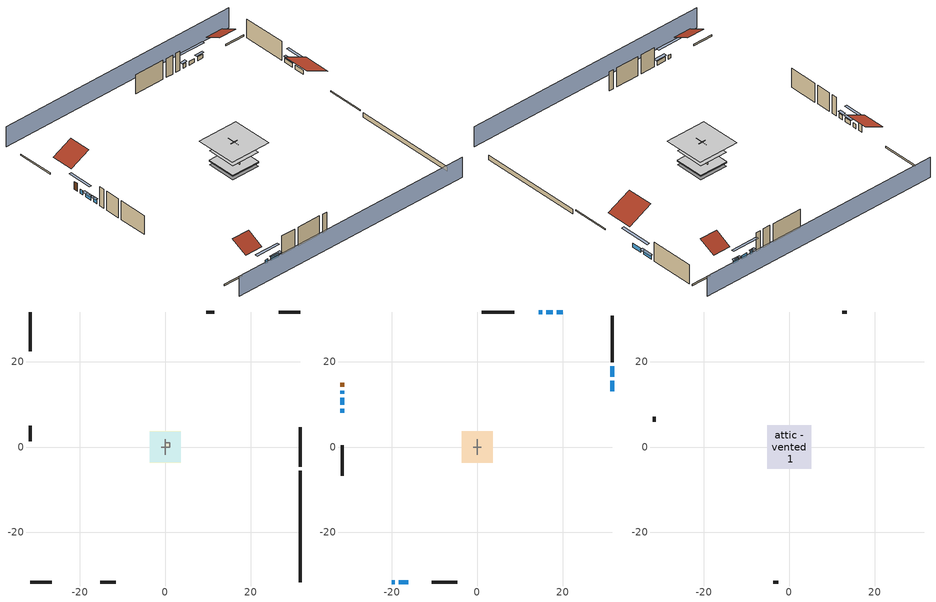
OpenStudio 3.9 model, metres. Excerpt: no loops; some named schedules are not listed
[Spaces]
garage 1
 floor foundation (Slab1 construction): -3.66,-3.66 -3.66,3.66 3.66,3.66 3.66,-3.66 z0
 wall outside (Wall1 construction): -15.26,-31.61 -11.6,-31.61 z0.3:5.18
 wall outside (Wall2 construction): -31.61,4.95 -31.61,1.29 z0.3:5.18
 wall outside (Wall12 construction): 11.47,31.61 9.64,31.61 z0.3:5.18
 wall to conditioned space 1 (Wall5 construction Reversed): 0,-1.83 0,1.83 z0.3:5.18
 wall to conditioned space 1 (Wall6 construction Reversed): 0.91,0 -0.91,0 z0.3:5.18
crawlspace - vented 1
 floor foundation (Slab2 construction): -3.61,-3.61 -3.61,3.61 3.61,3.61 3.61,-3.61 z-0.91
 wall outside (RimJoist1 construction): 31.61,-4.59 31.61,4.58 z0.3:0.61
 wall outside (RimJoist2 construction): -31.61,-31.61 -26.52,-31.61 z0.3:0.61
 wall outside (RimJoist3 construction): -31.61,31.61 -31.61,22.44 z0.3:0.61
 wall outside (RimJoist4 construction): 31.61,31.61 26.52,31.61 z0.3:0.61
 wall foundation (FoundationWall1 construction): 31.61,-31.61 31.61,-5.52 z-0.91:0.3
furnace airloop ret air space
 floor adiabatic (AdiabaticConst): 0,0 0,1 1,1 1,0 z0
 wall adiabatic (AdiabaticConst): 0,1 0,0 1,0 1,1 0,1 z0:1
 ceiling adiabatic (AdiabaticConst): 1,0 1,1 0,1 0,0 z1
conditioned space 1
 floor to crawlspace - vented 1 (Floor1 construction): -3.61,-3.61 -3.61,3.61 3.61,3.61 3.61,-3.61 z0.3
 floor to garage 1 (Floor3 construction): -3.66,-3.66 -3.66,3.66 3.66,3.66 3.66,-3.66 z0.3
 floor adiabatic (AdiabaticFloorConstruction): -3.61,-3.61 -3.61,3.61 3.61,3.61 3.61,-3.61 z2.74
 wall outside (Wall3 construction): 31.61,19.84 31.61,30.68 z0.3:5.18
 wall outside (Wall4 construction): -10.67,-31.61 -4.65,-31.61 z0.3:5.18
 wall outside (Wall7 construction): -31.61,0.36 -31.61,-6.77 z0.3:5.18
 wall outside (Wall8 construction): 8.71,31.61 1.02,31.61 z0.3:5.18
 wall outside (AdiabaticWallConstruction): 31.61,13.08 31.61,15.53 / 31.61,16.46 31.61,18.91 / -31.61,13.2 -31.61,12.41 / -31.61,11.49 -31.61,9.87 z0.3:1.37; -20.05,-31.61 -19.36,-31.61 z0.3:1.25; -18.43,-31.61 -16.19,-31.61 z0.3:1.31; -31.61,8.95 -31.61,8.04 z0.3:1.49; 17.64,31.61 16.15,31.61 / 20.05,31.61 18.56,31.61 z0.3:1.28; 15.22,31.61 14.45,31.61 z0.3:1.34
 wall outside (AdiabaticWallConstruction 1): -31.61,15.04 -31.61,14.13 z0.3:2.34
 window (WindowConstruction): 31.61,13.08 31.61,15.53 z0.3:1.37
 window (WindowConstruction 1): 31.61,16.46 31.61,18.91 z0.3:1.37
 window (WindowConstruction 2): -20.05,-31.61 -19.36,-31.61 z0.3:1.25
 window (WindowConstruction 3): -18.43,-31.61 -16.19,-31.61 z0.3:1.31
 window (WindowConstruction 4): -31.61,13.2 -31.61,12.41 z0.3:1.37
 window (WindowConstruction 5): -31.61,11.49 -31.61,9.87 z0.3:1.37
 window (WindowConstruction 6): -31.61,8.95 -31.61,8.04 z0.3:1.49
 window (WindowConstruction 7): 17.63,31.61 16.15,31.61 z0.3:1.28
 window (WindowConstruction 8): 15.22,31.61 14.45,31.61 z0.3:1.34
 window (WindowConstruction 9): 20.05,31.61 18.56,31.61 z0.3:1.28
 door (Door): -31.61,15.04 -31.61,14.13 z0.3:2.34
 ceiling adiabatic (AdiabaticFloorConstruction): 3.61,-3.61 3.61,3.61 -3.61,3.61 -3.61,-3.61 z2.74
attic - vented 1
 floor to conditioned space 1 (Floor2 construction Reversed): -5.14,-5.14 -5.14,5.14 5.14,5.14 5.14,-5.14 z5.18
 wall outside (Wall9 construction): -3.72,-31.61 -2.6,-31.61 z0.3:5.18
 wall outside (Wall10 construction): 13.52,31.61 12.4,31.61 z0.3:5.18
 wall outside (Wall11 construction): -31.61,7.11 -31.61,5.88 z0.3:5.18
 roof outside (Roof1 construction): 31.61,12.15,5.18 25.67,12.15,8.15 25.67,5.51,8.15 31.61,5.51,5.18
 roof outside (Roof2 construction): -20.98,-31.61,5.18 -20.98,-27.48,7.24 -25.59,-27.48,7.24 -25.59,-31.61,5.18
 roof outside (Roof3 construction): 20.98,31.61,5.18 20.98,27.48,7.24 25.59,27.48,7.24 25.59,31.61,5.18
 roof outside (Roof4 construction): -31.61,15.97,5.18 -26.66,15.97,7.66 -26.66,21.51,7.66 -31.61,21.51,5.18
shading: 31.61,36.18 -31.61,36.18 / -31.61,-36.18 31.61,-36.18 z0:5.18; 31.61,18.27 31.61,10.34 32.22,10.34 32.22,18.27 z4.11; 31.61,19.21 31.61,16.15 32.22,16.15 32.22,19.21 z1.68; -16.62,-31.61 -22.79,-31.61 -22.79,-32.22 -16.62,-32.22 z3.99; -15.88,-31.61 -18.74,-31.61 -18.74,-32.22 -15.88,-32.22 z1.62; -31.61,9.67 -31.61,15.94 -32.22,15.94 -32.22,9.67 z4.11; -31.61,9.57 -31.61,11.79 -32.22,11.79 -32.22,9.57 z1.68; -31.61,7.73 -31.61,9.25 -32.22,9.25 -32.22,7.73 z1.8; 13.41,31.61 20.38,31.61 20.38,32.22 13.41,32.22 z4.02; 14.14,31.61 15.52,31.61 15.52,32.22 14.14,32.22 z1.65; 18.26,31.61 20.35,31.61 20.35,32.22 18.26,32.22 z1.58
[Site]
Portland Intl Arpt_OR: Latitude {deg}=45.59; Longitude {deg}=-122.6; Time Zone {hr}=-8; Elevation {m}=33; Terrain=Suburbs; Keep Site Location Information=Yes
[Site:GroundTemperature:Shallow]
10.2558, 8.96328, 8.85977, 9.47314, 11.9355, 14.3863, 16.5111, 17.8571, 17.9714, 16.8767, 14.8061, 12.4304
[Site:WaterMainsTemperature]
Calculation Method=Schedule; Temperature Schedule=mains temperature schedule
[Building]
Building 1
[Material] Roughness=Rough
Name | Thickness {m} | Conductivity {W/m-K} | Density {kg/m3} | Specific Heat {J/kg-K} | Thermal Absorptance | Solar Absorptance | Visible Absorptance
asphalt or fiberglass shingles | 0.00635 | 0.162714 | 1121.4 | 1465.45 | 0.9 | 0.85 | 0.85
roof rigid ins | 0.00281632 | 0.029427 | 32.04 | 1214.23 | 0.9 | 0.7 | 0.7
osb sheathing 0.5 in. | 0.0127 | 0.115458 | 512.64 | 1214.23 | 0.9 | 0.6 | 0.6
wood siding | 0.0254 | 0.102417 | 544.68 | 1172.36 | 0.9 | 0.85 | 0.85
osb sheathing 0.5 in. 1 | 0.0127 | 0.115458 | 512.64 | 1214.23 | 0.9 | 0.7 | 0.7
wall stud and cavity | 0.1397 | 0.727959 | 139.0536 | 1170.24 | 0.9 | 0.6 | 0.6
wall stud and cavity 1 | 0.1397 | 0.550994 | 139.0536 | 1170.24 | 0.9 | 0.7 | 0.7
gypsum board | 0.0127 | 0.160291 | 801 | 837.4 | 0.9 | 0.6 | 0.6
osb sheathing 0.5 in. 2; osb sheathing 0.5 in. 3 | 0.0127 | 0.115458 | 512.64 | 1214.23
wall stud and cavity 2 | 0.1397 | 0.335416 | 139.0536 | 1170.24 | 0.9 | 0.7 | 0.7
rim joist stud and cavity | 0.0508 | 0.178688 | 50.32683 | 1063.81 | 0.9 | 0.6 | 0.6
floor stud and cavity | 0.1397 | 0.923637 | 92.3553 | 1139.71 | 0.9 | 0.7 | 0.7
osb sheathing 0.75 in. | 0.01905 | 0.115458 | 512.64 | 1214.23 | 0.9 | 0.7 | 0.7
floor covering | 0.0127 | 0.0433444 | 54.468 | 1339.84 | 0.9 | 0.6 | 0.6
ceiling loosefill ins | 0.254 | 0.0480833 | 16.02 | 1046.75 | 0.9 | 0.7 | 0.7
ceiling stud and cavity | 0.1397 | 0.104117 | 65.682 | 1177.47 | 0.9 | 0.7 | 0.7
concrete 4.0 in. | 0.1016 | 1.803125 | 2242.8 | 837.4 | 0.9 | 0.7 | 0.7
concrete 8.0 in. | 0.2032 | 1.803125 | 2242.8 | 837.4 | 0.9 | 0.7 | 0.7
soil 0.5 in. | 0.0127 | 1.3848 | 1842.3 | 418.7 | 0.9 | 0.7 | 0.7
wood siding 1; wood siding 2 | 0.0254 | 0.102417 | 544.68 | 1172.36
wall rigid ins; floor rigid ins | 0.512978 | 0.029427 | 32.04 | 1214.23 | 0.9 | 0.7 | 0.7
wall stud and cavity 3 | 0.0889 | 0.380278 | 52.3479 | 1209.89 | 0.9 | 0.7 | 0.7
door material | 0.04445 | 0.0612267 | 512.64 | 1214.23 | 0.9 | 0.7 | 0.7
floor stud and cavity 1 | 0.1397 | 1.75129 | 37.0049 | 1207.88 | 0.9 | 0.7 | 0.7
wall stud and cavity 4 | 0.0889 | 0.391764 | 83.0341 | 1211.67 | 0.9 | 0.7 | 0.7
furniture material conditioned space 1; furniture material garage 1 | 0.1524 | 0.115458 | 640.8 | 1214.23 | 0.9 | 0.6 | 0.6
[Construction]
Roof1 construction; Roof2 construction; Roof3 construction; Roof4 construction: asphalt or fiberglass shingles, roof rigid ins, osb sheathing 0.5 in.
Wall1 construction; Wall2 construction: wood siding, osb sheathing 0.5 in. 1, wall stud and cavity
Wall3 construction; Wall4 construction: wood siding, osb sheathing 0.5 in. 1, wall stud and cavity 1, gypsum board
Wall5 construction Reversed: gypsum board, wall stud and cavity 2, osb sheathing 0.5 in. 2
Wall6 construction Reversed: gypsum board, wall stud and cavity 2, osb sheathing 0.5 in. 3
Wall7 construction; Wall8 construction: wood siding, osb sheathing 0.5 in. 2, wall stud and cavity 1, gypsum board
Wall9 construction; Wall10 construction; Wall11 construction; Wall12 construction: wood siding, osb sheathing 0.5 in. 2, wall stud and cavity
RimJoist1 construction; RimJoist2 construction; RimJoist3 construction; RimJoist4 construction: wood siding, rim joist stud and cavity
Floor1 construction; Floor3 construction: floor stud and cavity, osb sheathing 0.75 in., floor covering
Floor2 construction Reversed: gypsum board, ceiling stud and cavity, ceiling loosefill ins
Slab1 construction: concrete 4.0 in.
FoundationWall1 construction: concrete 8.0 in.
Slab2 construction: soil 0.5 in.
WindowConstruction; WindowConstruction 1; WindowConstruction 2; WindowConstruction 3; WindowConstruction 4; WindowConstruction 5; WindowConstruction 6; WindowConstruction 7; WindowConstruction 8; WindowConstruction 9: WindowMaterial
AdiabaticWallConstruction: wood siding 1, wall rigid ins, wall stud and cavity 3, gypsum board
Door: door material
AdiabaticWallConstruction 1: wood siding 2, wall rigid ins, wall stud and cavity 3, gypsum board
AdiabaticFloorConstruction: floor stud and cavity 1, floor rigid ins, osb sheathing 0.75 in., floor covering
PartitionWallConstruction: gypsum board, wall stud and cavity 4, gypsum board
furniture construction conditioned space 1: furniture material conditioned space 1
furniture construction garage 1: furniture material garage 1
AdiabaticConst: Adiabatic
[WindowMaterial:SimpleGlazingSystem]
WindowMaterial: U-Factor {W/m2-K}=2.15764; Solar Heat Gain Coefficient=0.44
[Material:NoMass]
Adiabatic: Roughness=Rough; Thermal Resistance {m2-K/W}=176.1
[ThermalZone] Multiplier=1; Use Ideal Air Loads=No
Name | Volume {m3} | Thermostat
conditioned space | 384.656 | conditioned space temperature setpoint
attic - vented | 80.9188
garage | 130.484
crawlspace - vented | 63.543
furnace airloop ret air zone | 1
[Sizing:Zone] Zone Cooling Design Supply Air Temperature Input Method=SupplyAirTemperature; Zone Cooling Design Supply Air Temperature {C}=14; Zone Cooling Design Supply Air Temperature Difference {deltaC}=11.11; Zone Heating Design Supply Air Temperature Input Method=SupplyAirTemperature; Zone Heating Design Supply Air Temperature {C}=40; Zone Heating Design Supply Air Temperature Difference {deltaC}=11.11; Zone Cooling Design Supply Air Humidity Ratio {kg-H2O/kg-air}=0.0085; Zone Heating Design Supply Air Humidity Ratio {kg-H2O/kg-air}=0.008; Cooling Design Air Flow Method=DesignDay; Heating Design Air Flow Method=DesignDay; Account for Dedicated Outdoor Air System=No; Dedicated Outdoor Air System Control Strategy=NeutralSupplyAir; Dedicated Outdoor Air Low Setpoint Temperature for Design {C}=autosize; Dedicated Outdoor Air High Setpoint Temperature for Design {C}=autosize; Zone Load Sizing Method=Sensible Load Only No Latent Load; Zone Latent Cooling Design Supply Air Humidity Ratio Input Method=HumidityRatioDifference; Zone Cooling Design Supply Air Humidity Ratio Difference {kgWater/kgDryAir}=0.005; Zone Latent Heating Design Supply Air Humidity Ratio Input Method=HumidityRatioDifference; Zone Humidification Design Supply Air Humidity Ratio Difference {kgWater/kgDryAir}=0.005; Sizing Option=Coincident
attic - vented; garage; crawlspace - vented; furnace airloop ret air zone
[Space]
Name | Thermal Zone | Volume {m3}
conditioned space 1 | conditioned space | 384.656
attic - vented 1 | attic - vented | 80.9188
garage 1 | garage | 130.484
crawlspace - vented 1 | crawlspace - vented | 63.543
furnace airloop ret air space | furnace airloop ret air zone
[ThermostatSetpoint:DualSetpoint]
conditioned space temperature setpoint: Heating Setpoint Temperature Schedule=heating setpoint; Cooling Setpoint Temperature Schedule=cooling setpoint; Temperature Difference Between Cutout And Setpoint {deltaC}=0
[Foundation:Kiva] Wall Depth Below Slab {m}=0.2032
Name | Initial Indoor Air Temperature {C} | Wall Height Above Grade {m}
Foundation Kiva 1 | 13.4258 | 0.1016
Foundation Kiva 2 | 8.27769 | 0.3048
[Foundation:Kiva:Settings]
Soil Conductivity {W/m-K}=1.3848; Soil Density {kg/m3}=1842.3; Soil Specific Heat {J/kg-K}=418.7; Ground Solar Absorptivity=0.9; Ground Thermal Absorptivity=0.9; Ground Surface Roughness {m}=0.03; Far-Field Width {m}=40; Deep-Ground Boundary Condition=ZeroFlux; Deep-Ground Depth {m}=40; Minimum Cell Dimension {m}=0.2; Maximum Cell Growth Coefficient=3; Simulation Timestep=Timestep
[SurfaceProperty:ExposedFoundationPerimeter] Exposed Perimeter Calculation Method=TotalExposedPerimeter
Name | Total Exposed Perimeter {m}
Slab1 | 18.288
Slab2 | 26.09088
[SurfaceProperty:IncidentSolarMultiplier] Incident Solar Multiplier=1; Incident Solar Multiplier Schedule=trans schedule winter=0.85 summer=0.7
Window1; Window2; Window3; Window4; Window5; Window6; Window7; Window8; Window9; Window10
[InternalMass:Definition] Design Level Calculation Method=SurfaceArea
Name | Construction | Surface Area {m2}
partition wall mass | PartitionWallConstruction | 157.749
furniture mass conditioned space 1 | furniture construction conditioned space 1 | 63.09974
furniture mass garage 1 | furniture construction garage 1 | 5.35122
[InternalMass] Multiplier=1
Name | Internal Mass Definition | Space or SpaceType
partition wall mass | partition wall mass | conditioned space 1
furniture mass conditioned space 1 | furniture mass conditioned space 1 | conditioned space 1
furniture mass garage 1 | furniture mass garage 1 | garage 1
[EnergyManagementSystem:Sensor]
Name | Output Variable or Output Meter Index Key | Output Variable or Output Meter
water_heater_amb_temp | garage | Zone Mean Air Temperature
water_heater_amb_rh | garage | Zone Air Relative Humidity
water_heater_T_set | water heater setpoint | Schedule Value
out_pb_s |  | Site Outdoor Air Barometric Pressure
out_wt_s |  | Site Outdoor Air Humidity Ratio
site_vw_s |  | Site Wind Speed
cool_season | cooling season schedule | Schedule Value
furnace_airloop_AH_MFR_s | Node 16 | System Node Mass Flow Rate
furnace_airloop_AH_VFR_s | Node 16 | System Node Current Density Volume Flow Rate
furnace_airloop_AH_Tout_s | Node 16 | System Node Temperature
furnace_airloop_AH_Wout_s | Node 16 | System Node Humidity Ratio
furnace_airloop_RA_T_s | Node 19 | System Node Temperature
furnace_airloop_Ra_W_s | Node 19 | System Node Humidity Ratio
furnace_airloop_0_DZ_T_s | crawlspace - vented | Zone Air Temperature
furnace_airloop_0_DZ_W_s | crawlspace - vented | Zone Mean Air Humidity Ratio
natural_vent_s | natural vent schedule | Schedule Value
htg_sp_s | heating setpoint | Schedule Value
clg_sp_s | cooling setpoint | Schedule Value
mech_vent_range_fan_0_sch_s | mech vent range fan 0 schedule | Schedule Value
mech_vent_bath_fan_0_sch_s | mech vent bath fan 0 schedule | Schedule Value
clothes_dryer_exhaust_0_sch_s | clothes_dryer | Schedule Value
htg_load_cond |  | Heating:EnergyTransfer:Zone:CONDITIONED SPACE
clg_load_cond |  | Cooling:EnergyTransfer:Zone:CONDITIONED SPACE
htg_load_duct |  | Heating:EnergyTransfer:Zone:FURNACE AIRLOOP RET AIR ZONE
clg_load_duct |  | Cooling:EnergyTransfer:Zone:FURNACE AIRLOOP RET AIR ZONE
s_conv | Floor1 | Surface Inside Face Convection Heat Gain Energy
s_ig | Floor1 | Surface Inside Face Internal Gains Radiation Heat Gain Energy
s_sol | Floor1 | Surface Inside Face Solar Radiation Heat Gain Energy
s_lgt | Floor1 | Surface Inside Face Lights Radiation Heat Gain Energy
s_surf | Floor1 | Surface Inside Face Net Surface Thermal Radiation Heat Gain Energy
s_conv_1 | Floor2 | Surface Inside Face Convection Heat Gain Energy
s_ig_1 | Floor2 | Surface Inside Face Internal Gains Radiation Heat Gain Energy
s_sol_1 | Floor2 | Surface Inside Face Solar Radiation Heat Gain Energy
s_lgt_1 | Floor2 | Surface Inside Face Lights Radiation Heat Gain Energy
s_surf_1 | Floor2 | Surface Inside Face Net Surface Thermal Radiation Heat Gain Energy
s_conv_2 | Floor3 | Surface Inside Face Convection Heat Gain Energy
s_ig_2 | Floor3 | Surface Inside Face Internal Gains Radiation Heat Gain Energy
s_sol_2 | Floor3 | Surface Inside Face Solar Radiation Heat Gain Energy
s_lgt_2 | Floor3 | Surface Inside Face Lights Radiation Heat Gain Energy
s_surf_2 | Floor3 | Surface Inside Face Net Surface Thermal Radiation Heat Gain Energy
s_conv_3 | inferred conditioned ceiling | Surface Inside Face Convection Heat Gain Energy
s_ig_3 | inferred conditioned ceiling | Surface Inside Face Internal Gains Radiation Heat Gain Energy
s_sol_3 | inferred conditioned ceiling | Surface Inside Face Solar Radiation Heat Gain Energy
s_lgt_3 | inferred conditioned ceiling | Surface Inside Face Lights Radiation Heat Gain Energy
s_surf_3 | inferred conditioned ceiling | Surface Inside Face Net Surface Thermal Radiation Heat Gain Energy
s_conv_4 | inferred conditioned floor | Surface Inside Face Convection Heat Gain Energy
s_ig_4 | inferred conditioned floor | Surface Inside Face Internal Gains Radiation Heat Gain Energy
s_sol_4 | inferred conditioned floor | Surface Inside Face Solar Radiation Heat Gain Energy
s_lgt_4 | inferred conditioned floor | Surface Inside Face Lights Radiation Heat Gain Energy
s_surf_4 | inferred conditioned floor | Surface Inside Face Net Surface Thermal Radiation Heat Gain Energy
ss_sol | Door1 | Surface Inside Face Solar Radiation Heat Gain Energy
ss_lgt | Door1 | Surface Inside Face Lights Radiation Heat Gain Energy
ss_conv | Door1 | Surface Inside Face Convection Heat Gain Energy
ss_ig | Door1 | Surface Inside Face Internal Gains Radiation Heat Gain Energy
ss_surf | Door1 | Surface Inside Face Net Surface Thermal Radiation Heat Gain Energy
ss_conv_1 | Window1 | Surface Inside Face Convection Heat Gain Energy
ss_ig_1 | Window1 | Surface Inside Face Internal Gains Radiation Heat Gain Energy
ss_surf_1 | Window1 | Surface Inside Face Net Surface Thermal Radiation Heat Gain Energy
ss_trans_in | Window1 | Surface Window Transmitted Solar Radiation Rate
ss_back_out | Window1 | Surface Window Shortwave from Zone Back Out Window Heat Transfer Rate
[ElectricEquipment:Definition] Design Level Calculation Method=EquipmentLevel
Name | Design Level {W} | Fraction Latent | Fraction Radiant | Fraction Lost
ceiling fan | 18.3451 | 0 | 0.558 | 0
clothes washer | 240.268 | 0.03 | 0.162 | 0.7
clothes dryer | 3870.59 | 0.015 | 0.081 | 0.85
dishwasher | 466.011 | 0.3 | 0.18 | 0.4
fridge | 43.7215 | 0 | 0.6 | 0
cooking range | 1325.36 | 0.08 | 0.432 | 0.2
misc tv | 394.411 | 0 | 0.6 | 0
misc plug loads | 319.91 | 0.021 | 0.558 | 0.049
whole house fan; mech vent house fan | 0 | 0 | 0 | 1
mech vent house fan cfis | 0 | 0 | 0 | 0
mech vent range fan 0; mech vent bath fan 0 | 30 | 0 | 0 | 1
[ElectricEquipment] Space or SpaceType=conditioned space 1
Name | Electric Equipment Definition | Schedule
ceiling fan | ceiling fan | ceiling_fan
clothes washer | clothes washer | clothes_washer
clothes dryer | clothes dryer | clothes_dryer
dishwasher | dishwasher | dishwasher
fridge | fridge | fridge schedule
cooking range | cooking range | cooking_range
misc tv | misc tv | plug_loads_tv
misc plug loads | misc plug loads | plug_loads_other
whole house fan | whole house fan | Always On Discrete
mech vent house fan | mech vent house fan | mech vent house fan schedule
mech vent house fan cfis | mech vent house fan cfis | mech vent house fan cfis schedule
mech vent range fan 0 | mech vent range fan 0 | mech vent range fan 0 schedule
mech vent bath fan 0 | mech vent bath fan 0 | mech vent bath fan 0 schedule
[OtherEquipment:Definition] Design Level Calculation Method=EquipmentLevel
Name | Design Level {W} | Fraction Latent | Fraction Radiant | Fraction Lost
water heater sens; furnace airloop_0 SupSensLkToCond; furnace airloop_0 SupCondToLv; furnace airloop_0 RetCondToRP; furnace airloop_0 RetSensLkToRP; furnace airloop_0 SupCondToDZ; furnace airloop_0 RetCondToDZ; furnace airloop_0 SupSensLkToDZ; mech vent house fan sensible load | 0 | 0 | 0 | 0
water heater lat; furnace airloop_0 SupLatLkToCond; furnace airloop_0 RetLatLkToRP; furnace airloop_0 SupLatLkToDZ; mech vent house fan latent load | 0 | 1 | 0 | 0
water heater energy adjustment1 | 0.01 | 0 | 0 | 1
clothes dryer 2 | 0 | 0.015 | 0.081 | 0.85
cooking range 2 | 0 | 0.08 | 0.432 | 0.2
general water use sensible | -43.4886 | 0 | 0.6 | 0
general water use latent | 44.1266 | 1 | 0 | 0
[OtherEquipment]
Name | Other Equipment Definition | Space or SpaceType | Schedule | Fuel Type
water heater sens | water heater sens | garage 1 | Always On Discrete
water heater lat | water heater lat | garage 1 | Always On Discrete
water heater energy adjustment1 | water heater energy adjustment1 | garage 1 | Always On Discrete | Electricity
clothes dryer 1 | clothes dryer 2 | conditioned space 1 | clothes_dryer | Electricity
cooking range 1 | cooking range 2 | conditioned space 1 | cooking_range | Electricity
general water use sensible | general water use sensible | conditioned space 1 | general water use schedule
general water use latent | general water use latent | conditioned space 1 | general water use schedule
furnace airloop_0 SupSensLkToCond | furnace airloop_0 SupSensLkToCond | conditioned space 1 | Always On Discrete
furnace airloop_0 SupLatLkToCond | furnace airloop_0 SupLatLkToCond | conditioned space 1 | Always On Discrete
furnace airloop_0 SupCondToLv | furnace airloop_0 SupCondToLv | conditioned space 1 | Always On Discrete
furnace airloop_0 RetCondToRP | furnace airloop_0 RetCondToRP | furnace airloop ret air space | Always On Discrete
furnace airloop_0 RetSensLkToRP | furnace airloop_0 RetSensLkToRP | furnace airloop ret air space | Always On Discrete
furnace airloop_0 RetLatLkToRP | furnace airloop_0 RetLatLkToRP | furnace airloop ret air space | Always On Discrete
furnace airloop_0 SupCondToDZ | furnace airloop_0 SupCondToDZ | crawlspace - vented 1 | Always On Discrete
furnace airloop_0 RetCondToDZ | furnace airloop_0 RetCondToDZ | crawlspace - vented 1 | Always On Discrete
furnace airloop_0 SupSensLkToDZ | furnace airloop_0 SupSensLkToDZ | crawlspace - vented 1 | Always On Discrete
furnace airloop_0 SupLatLkToDZ | furnace airloop_0 SupLatLkToDZ | crawlspace - vented 1 | Always On Discrete
mech vent house fan sensible load | mech vent house fan sensible load | conditioned space 1 | Always On Discrete
mech vent house fan latent load | mech vent house fan latent load | conditioned space 1 | Always On Discrete
[WaterUse:Equipment:Definition]
Name | Peak Flow Rate {m3/s}
clothes washer | 2.06057e-06
dishwasher | 6.19684e-06
[Lights:Definition] Design Level Calculation Method=LightingLevel; Fraction Radiant=0.6; Fraction Visible=0.2; Return Air Fraction=0
Name | Lighting Level {W}
interior lighting | 230.897
garage lighting | 8.09474
[Lights] Fraction Replaceable=1
Name | Lights Definition | Space or SpaceType | Schedule
interior lighting | interior lighting | conditioned space 1 | lighting_interior
garage lighting | garage lighting | garage 1 | lighting_garage
[Exterior:Lights:Definition]
exterior lighting: Design Level {W}=7.09205
[Exterior:Lights]
exterior lighting: Exterior Lights Definition=exterior lighting; Schedule=exterior lighting schedule
[People:Definition]
occupants: Number of People Calculation Method=People; Number of People {people}=2; Fraction Radiant=0.314171; Sensible Heat Fraction=0.56303; Carbon Dioxide Generation Rate {m3/s-W}=0; Enable ASHRAE 55 Comfort Warnings=No; Mean Radiant Temperature Calculation Type=EnclosureAveraged
[People]
occupants: People Definition=occupants; Space or SpaceType=conditioned space 1; Number of People Schedule=occupants; Activity Level Schedule=occupants activity schedule; Multiplier=1
[ZoneMixing] Schedule=Always On Continuous; Design Flow Rate Calculation Method=Flow/Zone; Design Flow Rate {m3/s}=0
Name | Zone or Space | Source Zone or Space
furnace airloop_0 ZoneMixDZToCond mix | conditioned space | crawlspace - vented
furnace airloop_0 ZoneMixCondToDZ mix | crawlspace - vented | conditioned space
whole house fan mix | attic - vented | conditioned space
[SpaceInfiltration:DesignFlowRate] Schedule=Always On Discrete
Name | Space or SpaceType | Design Flow Rate Calculation Method | Design Flow Rate {m3/s} | Air Changes per Hour {1/hr} | Constant Term Coefficient | Temperature Term Coefficient | Velocity Term Coefficient | Velocity Squared Term Coefficient
natural vent flow; whole house fan flow; infil flow | conditioned space 1 | Flow/Space | 0
infil crawlspace - vented 1 | crawlspace - vented 1 | AirChanges/Hour |  | 2.6013 | 1 | 0 | 0 | 0
crawlspace_vented 1 duct leakage imbalance infil flow | crawlspace - vented 1 | Flow/Space | 0
[SpaceInfiltration:EffectiveLeakageArea] Schedule=Always On Discrete
Name | Space or SpaceType | Effective Air Leakage Area {cm2} | Stack Coefficient | Wind Coefficient
infil garage 1 | garage 1 | 1359.18 | 0.000129147 | 4.64657e-05
infil attic - vented 1 | attic - vented 1 | 3520.67 | 0.00015981 | 4.28029e-05
